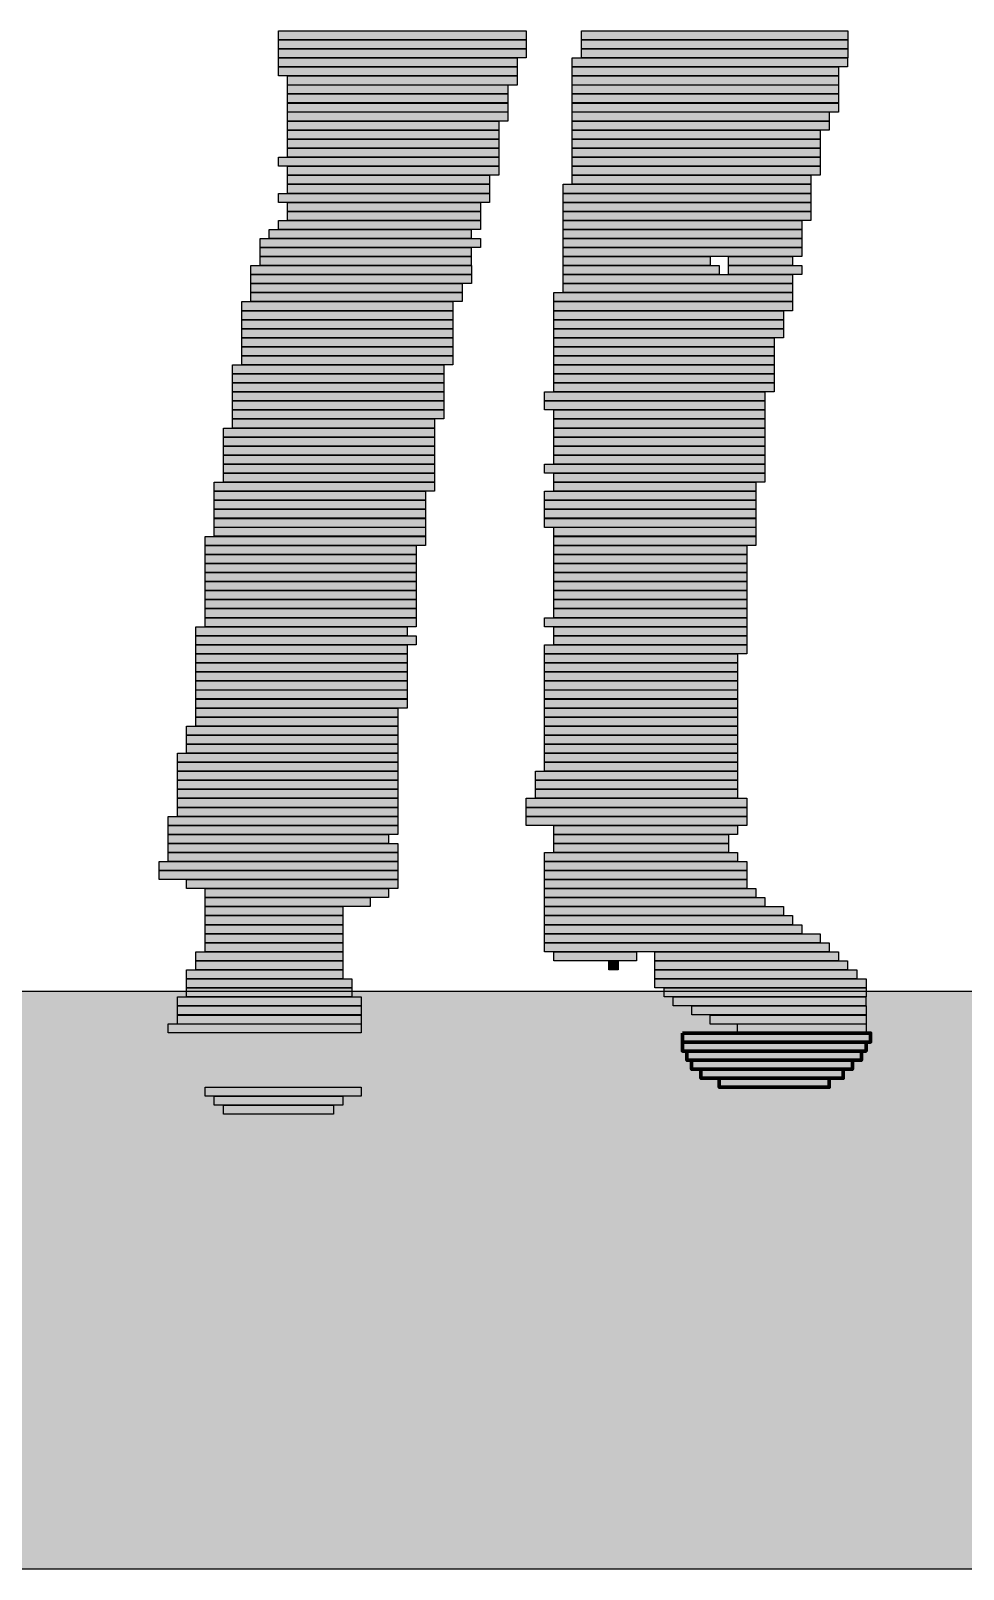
# Model space of a CAD drawing. Header units: millimetres. Extents: x 2976 to 41668, y 1850 to 28527.
# Drawn here: x 30622 to 31274, y 8211 to 9286 of the extents above; entities that cross this region are included whole.
import ezdxf

# ---------------------------------------------------------------- set-up
doc = ezdxf.new("R2010")
doc.units = ezdxf.units.MM
doc.header["$LTSCALE"] = 50
for name, color, linetype in [('00_Wand_Bestand', 7, 'Continuous'), ('02_Grundstuecksgrenze', 8, 'Continuous'), ('05_Linien_stark', 7, 'Continuous')]:
    doc.layers.add(name, color=color, linetype=linetype)

msp = doc.modelspace()

# ---------------------------------------------------------------- hatches: boundary and pattern name
at = {"layer": '00_Wand_Bestand'}
for points in [[(30795.4, 9286.1), (30968.5, 9286.1), (30968.5, 9279.8), (30795.4, 9279.8)], [(30795.4, 9279.8), (30968.5, 9279.8), (30968.5, 9273.5), (30795.4, 9273.5)], [(31007, 9286.1), (31193, 9286.1), (31193, 9279.8), (31007, 9279.8)], [(31007, 9279.8), (31193, 9279.8), (31193, 9273.5), (31007, 9273.5)], [(30795.4, 9273.5), (30968.5, 9273.5), (30968.5, 9267.2), (30795.4, 9267.2)], [(31007, 9273.5), (31193, 9273.5), (31193, 9267.2), (31007, 9267.2)], [(30795.4, 9267.2), (30962.1, 9267.2), (30962.1, 9260.9), (30795.4, 9260.9)], [(30795.4, 9260.9), (30962.1, 9260.9), (30962.1, 9254.6), (30795.4, 9254.6)], [(31000.6, 9267.2), (31192.9, 9267.2), (31192.9, 9260.9), (31000.6, 9260.9)], [(31000.6, 9260.9), (31186.5, 9260.9), (31186.5, 9254.6), (31000.6, 9254.6)], [(30801.8, 9254.6), (30962.1, 9254.6), (30962.1, 9248.2), (30801.8, 9248.2)], [(30801.8, 9248.3), (30955.7, 9248.3), (30955.7, 9242), (30801.8, 9242)], [(31000.6, 9254.6), (31186.5, 9254.6), (31186.5, 9248.2), (31000.6, 9248.2)], [(31000.6, 9248.3), (31186.5, 9248.3), (31186.5, 9242), (31000.6, 9242)], [(30801.8, 9242), (30955.7, 9242), (30955.7, 9235.7), (30801.8, 9235.7)], [(31000.6, 9242), (31186.5, 9242), (31186.5, 9235.7), (31000.6, 9235.7)], [(30801.8, 9235.6), (30955.7, 9235.6), (30955.7, 9229.3), (30801.8, 9229.3)], [(30801.8, 9229.4), (30955.7, 9229.4), (30955.7, 9223), (30801.8, 9223)], [(31000.6, 9235.6), (31186.5, 9235.6), (31186.5, 9229.3), (31000.6, 9229.3)], [(31000.6, 9229.4), (31180.1, 9229.4), (31180.1, 9223), (31000.6, 9223)], [(30801.8, 9223), (30949.3, 9223), (30949.3, 9216.7), (30801.8, 9216.7)], [(30801.8, 9216.7), (30949.3, 9216.7), (30949.3, 9210.4), (30801.8, 9210.4)], [(31000.6, 9223), (31180.1, 9223), (31180.1, 9216.7), (31000.6, 9216.7)], [(31000.6, 9216.7), (31173.7, 9216.7), (31173.7, 9210.4), (31000.6, 9210.4)], [(30801.8, 9210.4), (30949.3, 9210.4), (30949.3, 9204.1), (30801.8, 9204.1)], [(30801.8, 9204.1), (30949.3, 9204.1), (30949.3, 9197.8), (30801.8, 9197.8)], [(31000.6, 9210.4), (31173.7, 9210.4), (31173.7, 9204.1), (31000.6, 9204.1)], [(31000.6, 9204.1), (31173.7, 9204.1), (31173.7, 9197.8), (31000.6, 9197.8)], [(30795.4, 9197.8), (30949.3, 9197.8), (30949.3, 9191.5), (30795.4, 9191.5)], [(31000.6, 9197.8), (31173.7, 9197.8), (31173.7, 9191.5), (31000.6, 9191.5)], [(30801.8, 9191.5), (30949.3, 9191.5), (30949.3, 9185.2), (30801.8, 9185.2)], [(30801.8, 9185.2), (30942.9, 9185.2), (30942.9, 9178.9), (30801.8, 9178.9)], [(31000.6, 9191.5), (31173.7, 9191.5), (31173.7, 9185.2), (31000.6, 9185.2)], [(31000.6, 9185.2), (31167.3, 9185.2), (31167.3, 9178.9), (31000.6, 9178.9)], [(30795.4, 9172.5), (30942.9, 9172.5), (30942.9, 9166.2), (30795.4, 9166.2)], [(30801.8, 9178.9), (30942.9, 9178.9), (30942.9, 9172.5), (30801.8, 9172.5)], [(30994.2, 9178.9), (31167.3, 9178.9), (31167.3, 9172.5), (30994.2, 9172.5)], [(30994.2, 9172.5), (31167.3, 9172.5), (31167.3, 9166.2), (30994.2, 9166.2)], [(30801.8, 9166.2), (30936.5, 9166.2), (30936.5, 9159.9), (30801.8, 9159.9)], [(30994.2, 9166.2), (31167.3, 9166.2), (31167.3, 9159.9), (30994.2, 9159.9)], [(30795.4, 9153.6), (30936.5, 9153.6), (30936.5, 9147.3), (30795.4, 9147.3)], [(30801.8, 9159.9), (30936.5, 9159.9), (30936.5, 9153.6), (30801.8, 9153.6)], [(30994.2, 9159.9), (31167.3, 9159.9), (31167.3, 9153.6), (30994.2, 9153.6)], [(30994.2, 9153.6), (31160.9, 9153.6), (31160.9, 9147.3), (30994.2, 9147.3)], [(30782.5, 9141), (30936.4, 9141), (30936.4, 9134.7), (30782.5, 9134.7)], [(30789, 9147.3), (30930, 9147.3), (30930, 9141), (30789, 9141)], [(30994.2, 9147.3), (31160.9, 9147.3), (31160.9, 9141), (30994.2, 9141)], [(30994.2, 9141), (31160.9, 9141), (31160.9, 9134.7), (30994.2, 9134.7)], [(30782.5, 9134.7), (30930, 9134.7), (30930, 9128.4), (30782.5, 9128.4)], [(30782.5, 9128.4), (30930, 9128.4), (30930, 9122.1), (30782.5, 9122.1)], [(30994.2, 9134.7), (31160.9, 9134.7), (31160.9, 9128.4), (30994.2, 9128.4)], [(30994.2, 9128.4), (31096.8, 9128.4), (31096.8, 9122.1), (30994.2, 9122.1)], [(31109.6, 9128.4), (31154.5, 9128.4), (31154.5, 9122.1), (31109.6, 9122.1)], [(30776.2, 9122), (30930.1, 9122), (30930.1, 9115.7), (30776.2, 9115.7)], [(30994.2, 9122), (31103.2, 9122), (31103.2, 9115.7), (30994.2, 9115.7)], [(31109.6, 9122), (31160.9, 9122), (31160.9, 9115.7), (31109.6, 9115.7)], [(30776.2, 9115.8), (30930.1, 9115.8), (30930.1, 9109.5), (30776.2, 9109.5)], [(30776.2, 9109.4), (30923.6, 9109.4), (30923.6, 9103.1), (30776.2, 9103.1)], [(30994.2, 9115.8), (31154.5, 9115.8), (31154.5, 9109.5), (30994.2, 9109.5)], [(30994.2, 9109.4), (31154.5, 9109.4), (31154.5, 9103.1), (30994.2, 9103.1)], [(30769.7, 9096.8), (30917.2, 9096.8), (30917.2, 9090.5), (30769.7, 9090.5)], [(30776.2, 9103.1), (30923.6, 9103.1), (30923.6, 9096.8), (30776.2, 9096.8)], [(30987.8, 9103.1), (31154.5, 9103.1), (31154.5, 9096.8), (30987.8, 9096.8)], [(30987.8, 9096.8), (31154.5, 9096.8), (31154.5, 9090.5), (30987.8, 9090.5)], [(30769.7, 9090.5), (30917.2, 9090.5), (30917.2, 9084.2), (30769.7, 9084.2)], [(30987.8, 9090.5), (31148.1, 9090.5), (31148.1, 9084.2), (30987.8, 9084.2)], [(30769.7, 9084.2), (30917.2, 9084.2), (30917.2, 9077.9), (30769.7, 9077.9)], [(30769.7, 9077.9), (30917.2, 9077.9), (30917.2, 9071.6), (30769.7, 9071.6)], [(30987.8, 9084.2), (31148.1, 9084.2), (31148.1, 9077.9), (30987.8, 9077.9)], [(30987.8, 9077.9), (31148.1, 9077.9), (31148.1, 9071.6), (30987.8, 9071.6)], [(30769.7, 9071.6), (30917.2, 9071.6), (30917.2, 9065.3), (30769.7, 9065.3)], [(30769.7, 9065.3), (30917.2, 9065.3), (30917.2, 9058.9), (30769.7, 9058.9)], [(30987.8, 9071.6), (31141.7, 9071.6), (31141.7, 9065.3), (30987.8, 9065.3)], [(30987.8, 9065.3), (31141.7, 9065.3), (31141.7, 9058.9), (30987.8, 9058.9)], [(30769.7, 9058.9), (30917.2, 9058.9), (30917.2, 9052.6), (30769.7, 9052.6)], [(30987.8, 9058.9), (31141.7, 9058.9), (31141.7, 9052.6), (30987.8, 9052.6)], [(30763.3, 9052.7), (30910.8, 9052.7), (30910.8, 9046.4), (30763.3, 9046.4)], [(30763.3, 9046.3), (30910.8, 9046.3), (30910.8, 9040), (30763.3, 9040)], [(30987.8, 9052.7), (31141.7, 9052.7), (31141.7, 9046.4), (30987.8, 9046.4)], [(30987.8, 9046.3), (31141.7, 9046.3), (31141.7, 9040), (30987.8, 9040)], [(30763.3, 9040), (30910.8, 9040), (30910.8, 9033.7), (30763.3, 9033.7)], [(30763.3, 9033.7), (30910.8, 9033.7), (30910.8, 9027.4), (30763.3, 9027.4)], [(30981.3, 9033.7), (31135.2, 9033.7), (31135.2, 9027.4), (30981.3, 9027.4)], [(30987.8, 9040), (31141.7, 9040), (31141.7, 9033.7), (30987.8, 9033.7)], [(30763.3, 9027.4), (30910.8, 9027.4), (30910.8, 9021.1), (30763.3, 9021.1)], [(30763.3, 9021.1), (30910.8, 9021.1), (30910.8, 9014.8), (30763.3, 9014.8)], [(30981.3, 9027.4), (31135.2, 9027.4), (31135.2, 9021.1), (30981.3, 9021.1)], [(30987.8, 9021.1), (31135.2, 9021.1), (31135.2, 9014.8), (30987.8, 9014.8)], [(30763.3, 9014.8), (30904.4, 9014.8), (30904.4, 9008.5), (30763.3, 9008.5)], [(30987.8, 9014.8), (31135.2, 9014.8), (31135.2, 9008.5), (30987.8, 9008.5)], [(30756.9, 9008.4), (30904.4, 9008.4), (30904.4, 9002.1), (30756.9, 9002.1)], [(30756.9, 9002.2), (30904.4, 9002.2), (30904.4, 8995.9), (30756.9, 8995.9)], [(30987.8, 9008.4), (31135.2, 9008.4), (31135.2, 9002.1), (30987.8, 9002.1)], [(30987.8, 9002.2), (31135.2, 9002.2), (31135.2, 8995.9), (30987.8, 8995.9)], [(30756.9, 8995.9), (30904.4, 8995.9), (30904.4, 8989.5), (30756.9, 8989.5)], [(30756.9, 8989.5), (30904.4, 8989.5), (30904.4, 8983.2), (30756.9, 8983.2)], [(30987.8, 8995.9), (31135.2, 8995.9), (31135.2, 8989.5), (30987.8, 8989.5)], [(30987.8, 8989.5), (31135.2, 8989.5), (31135.2, 8983.2), (30987.8, 8983.2)], [(30756.9, 8983.2), (30904.4, 8983.2), (30904.4, 8976.9), (30756.9, 8976.9)], [(30981.3, 8983.2), (31135.2, 8983.2), (31135.2, 8976.9), (30981.3, 8976.9)], [(30750.5, 8970.6), (30904.4, 8970.6), (30904.4, 8964.3), (30750.5, 8964.3)], [(30756.9, 8976.9), (30904.4, 8976.9), (30904.4, 8970.6), (30756.9, 8970.6)], [(30987.8, 8976.9), (31135.2, 8976.9), (31135.2, 8970.6), (30987.8, 8970.6)], [(30987.8, 8970.6), (31128.8, 8970.6), (31128.8, 8964.3), (30987.8, 8964.3)], [(30750.5, 8964.3), (30898, 8964.3), (30898, 8958), (30750.5, 8958)], [(30750.5, 8958), (30898, 8958), (30898, 8951.7), (30750.5, 8951.7)], [(30981.3, 8964.3), (31128.8, 8964.3), (31128.8, 8958), (30981.3, 8958)], [(30981.3, 8958), (31128.8, 8958), (31128.8, 8951.7), (30981.3, 8951.7)], [(30750.5, 8951.7), (30898, 8951.7), (30898, 8945.4), (30750.5, 8945.4)], [(30981.3, 8951.7), (31128.8, 8951.7), (31128.8, 8945.4), (30981.3, 8945.4)], [(30750.5, 8945.3), (30898, 8945.3), (30898, 8939), (30750.5, 8939)], [(30750.5, 8939.1), (30898, 8939.1), (30898, 8932.8), (30750.5, 8932.8)], [(30981.3, 8945.3), (31128.8, 8945.3), (31128.8, 8939), (30981.3, 8939)], [(30987.8, 8939.1), (31128.8, 8939.1), (31128.8, 8932.8), (30987.8, 8932.8)], [(30744.1, 8932.7), (30898, 8932.7), (30898, 8926.4), (30744.1, 8926.4)], [(30744.1, 8926.4), (30891.5, 8926.4), (30891.5, 8920.1), (30744.1, 8920.1)], [(30987.8, 8932.7), (31128.8, 8932.7), (31128.8, 8926.4), (30987.8, 8926.4)], [(30987.8, 8926.4), (31122.4, 8926.4), (31122.4, 8920.1), (30987.8, 8920.1)], [(30744.1, 8920.1), (30891.5, 8920.1), (30891.5, 8913.8), (30744.1, 8913.8)], [(30744.1, 8913.8), (30891.5, 8913.8), (30891.5, 8907.5), (30744.1, 8907.5)], [(30987.8, 8920.1), (31122.4, 8920.1), (31122.4, 8913.8), (30987.8, 8913.8)], [(30987.8, 8913.8), (31122.4, 8913.8), (31122.4, 8907.5), (30987.8, 8907.5)], [(30744.1, 8907.5), (30891.5, 8907.5), (30891.5, 8901.2), (30744.1, 8901.2)], [(30987.8, 8907.5), (31122.4, 8907.5), (31122.4, 8901.2), (30987.8, 8901.2)], [(30744.1, 8901.2), (30891.5, 8901.2), (30891.5, 8894.9), (30744.1, 8894.9)], [(30744.1, 8894.9), (30891.5, 8894.9), (30891.5, 8888.6), (30744.1, 8888.6)], [(30987.8, 8901.2), (31122.4, 8901.2), (31122.4, 8894.9), (30987.8, 8894.9)], [(30987.8, 8894.9), (31122.4, 8894.9), (31122.4, 8888.6), (30987.8, 8888.6)], [(30744.1, 8888.6), (30891.5, 8888.6), (30891.5, 8882.3), (30744.1, 8882.3)], [(30744.1, 8882.3), (30891.5, 8882.3), (30891.5, 8875.9), (30744.1, 8875.9)], [(30987.8, 8888.6), (31122.4, 8888.6), (31122.4, 8882.3), (30987.8, 8882.3)], [(30987.8, 8882.3), (31122.4, 8882.3), (31122.4, 8875.9), (30987.8, 8875.9)], [(30744.1, 8875.9), (30891.5, 8875.9), (30891.5, 8869.6), (30744.1, 8869.6)], [(30981.3, 8875.9), (31122.4, 8875.9), (31122.4, 8869.6), (30981.3, 8869.6)], [(30737.7, 8869.6), (30885.2, 8869.6), (30885.2, 8863.3), (30737.7, 8863.3)], [(30737.7, 8863.3), (30891.6, 8863.3), (30891.6, 8857), (30737.7, 8857)], [(30987.8, 8869.6), (31122.4, 8869.6), (31122.4, 8863.3), (30987.8, 8863.3)], [(30987.8, 8863.3), (31122.4, 8863.3), (31122.4, 8857), (30987.8, 8857)], [(30737.7, 8857), (30885.2, 8857), (30885.2, 8850.7), (30737.7, 8850.7)], [(30737.7, 8850.7), (30885.2, 8850.7), (30885.2, 8844.4), (30737.7, 8844.4)], [(30981.3, 8857), (31122.4, 8857), (31122.4, 8850.7), (30981.3, 8850.7)], [(30981.3, 8850.7), (31116, 8850.7), (31116, 8844.4), (30981.3, 8844.4)], [(30737.7, 8844.4), (30885.2, 8844.4), (30885.2, 8838.1), (30737.7, 8838.1)], [(30737.7, 8838.1), (30885.2, 8838.1), (30885.2, 8831.8), (30737.7, 8831.8)], [(30981.3, 8844.4), (31116, 8844.4), (31116, 8838.1), (30981.3, 8838.1)], [(30981.3, 8838.1), (31116, 8838.1), (31116, 8831.8), (30981.3, 8831.8)], [(30737.7, 8831.8), (30885.2, 8831.8), (30885.2, 8825.4), (30737.7, 8825.4)], [(30981.3, 8831.8), (31116, 8831.8), (31116, 8825.4), (30981.3, 8825.4)], [(30737.7, 8825.5), (30885.2, 8825.5), (30885.2, 8819.2), (30737.7, 8819.2)], [(30737.7, 8819.1), (30885.2, 8819.1), (30885.2, 8812.8), (30737.7, 8812.8)], [(30981.3, 8825.5), (31116, 8825.5), (31116, 8819.2), (30981.3, 8819.2)], [(30981.3, 8819.1), (31116, 8819.1), (31116, 8812.8), (30981.3, 8812.8)], [(30737.7, 8812.8), (30878.7, 8812.8), (30878.7, 8806.5), (30737.7, 8806.5)], [(30737.7, 8806.5), (30878.7, 8806.5), (30878.7, 8800.2), (30737.7, 8800.2)], [(30981.3, 8812.8), (31116, 8812.8), (31116, 8806.5), (30981.3, 8806.5)], [(30981.3, 8806.5), (31116, 8806.5), (31116, 8800.2), (30981.3, 8800.2)], [(30731.2, 8800.2), (30878.7, 8800.2), (30878.7, 8793.9), (30731.2, 8793.9)], [(30981.3, 8800.2), (31116, 8800.2), (31116, 8793.9), (30981.3, 8793.9)], [(30731.2, 8793.9), (30878.7, 8793.9), (30878.7, 8787.6), (30731.2, 8787.6)], [(30731.2, 8787.6), (30878.7, 8787.6), (30878.7, 8781.3), (30731.2, 8781.3)], [(30981.3, 8793.9), (31116, 8793.9), (31116, 8787.6), (30981.3, 8787.6)], [(30981.3, 8787.6), (31116, 8787.6), (31116, 8781.3), (30981.3, 8781.3)], [(30724.8, 8781.3), (30878.7, 8781.3), (30878.7, 8775), (30724.8, 8775)], [(30724.8, 8775), (30878.7, 8775), (30878.7, 8768.7), (30724.8, 8768.7)], [(30981.3, 8781.3), (31116, 8781.3), (31116, 8775), (30981.3, 8775)], [(30981.3, 8775), (31116, 8775), (31116, 8768.7), (30981.3, 8768.7)], [(30724.8, 8768.7), (30878.7, 8768.7), (30878.7, 8762.4), (30724.8, 8762.4)], [(30974.9, 8768.7), (31116, 8768.7), (31116, 8762.4), (30974.9, 8762.4)], [(30724.8, 8762.4), (30878.7, 8762.4), (30878.7, 8756), (30724.8, 8756)], [(30724.8, 8756), (30878.7, 8756), (30878.7, 8749.7), (30724.8, 8749.7)], [(30974.9, 8762.4), (31116, 8762.4), (31116, 8756), (30974.9, 8756)], [(30974.9, 8756), (31116, 8756), (31116, 8749.7), (30974.9, 8749.7)], [(30724.8, 8749.7), (30878.7, 8749.7), (30878.7, 8743.4), (30724.8, 8743.4)], [(30724.8, 8743.4), (30878.7, 8743.4), (30878.7, 8737.1), (30724.8, 8737.1)], [(30968.5, 8749.7), (31122.4, 8749.7), (31122.4, 8743.4), (30968.5, 8743.4)], [(30968.5, 8743.4), (31122.4, 8743.4), (31122.4, 8737.1), (30968.5, 8737.1)], [(30718.4, 8737.1), (30878.8, 8737.1), (30878.8, 8730.8), (30718.4, 8730.8)], [(30718.4, 8730.8), (30878.8, 8730.8), (30878.8, 8724.5), (30718.4, 8724.5)], [(30968.5, 8737.1), (31122.4, 8737.1), (31122.4, 8730.8), (30968.5, 8730.8)], [(30987.8, 8730.8), (31116, 8730.8), (31116, 8724.5), (30987.8, 8724.5)], [(30718.4, 8724.5), (30872.3, 8724.5), (30872.3, 8718.2), (30718.4, 8718.2)], [(30987.8, 8724.5), (31109.6, 8724.5), (31109.6, 8718.2), (30987.8, 8718.2)], [(30718.4, 8718.2), (30878.8, 8718.2), (30878.8, 8711.8), (30718.4, 8711.8)], [(30718.4, 8711.9), (30878.8, 8711.9), (30878.8, 8705.6), (30718.4, 8705.6)], [(30981.3, 8711.9), (31116, 8711.9), (31116, 8705.6), (30981.3, 8705.6)], [(30987.8, 8718.2), (31109.6, 8718.2), (31109.6, 8711.8), (30987.8, 8711.8)], [(30712, 8705.6), (30878.7, 8705.6), (30878.7, 8699.3), (30712, 8699.3)], [(30712, 8699.2), (30878.7, 8699.2), (30878.7, 8692.9), (30712, 8692.9)], [(30981.3, 8705.6), (31122.4, 8705.6), (31122.4, 8699.3), (30981.3, 8699.3)], [(30981.3, 8699.2), (31122.4, 8699.2), (31122.4, 8692.9), (30981.3, 8692.9)], [(30731.2, 8693), (30878.7, 8693), (30878.7, 8686.6), (30731.2, 8686.6)], [(30981.3, 8693), (31122.4, 8693), (31122.4, 8686.6), (30981.3, 8686.6)], [(30744.1, 8686.6), (30872.3, 8686.6), (30872.3, 8680.3), (30744.1, 8680.3)], [(30744.1, 8680.3), (30859.5, 8680.3), (30859.5, 8674), (30744.1, 8674)], [(30981.3, 8686.6), (31128.8, 8686.6), (31128.8, 8680.3), (30981.3, 8680.3)], [(30981.3, 8680.3), (31135.2, 8680.3), (31135.2, 8674), (30981.3, 8674)], [(30744.1, 8674), (30840.3, 8674), (30840.3, 8667.7), (30744.1, 8667.7)], [(30744.1, 8667.7), (30840.3, 8667.7), (30840.3, 8661.4), (30744.1, 8661.4)], [(30981.3, 8674), (31148.1, 8674), (31148.1, 8667.7), (30981.3, 8667.7)], [(30981.3, 8667.7), (31154.5, 8667.7), (31154.5, 8661.4), (30981.3, 8661.4)], [(30744.1, 8661.4), (30840.3, 8661.4), (30840.3, 8655.1), (30744.1, 8655.1)], [(30981.3, 8661.4), (31160.9, 8661.4), (31160.9, 8655.1), (30981.3, 8655.1)], [(30744.1, 8655.1), (30840.3, 8655.1), (30840.3, 8648.8), (30744.1, 8648.8)], [(30744.1, 8648.8), (30840.3, 8648.8), (30840.3, 8642.4), (30744.1, 8642.4)], [(30981.3, 8655.1), (31173.7, 8655.1), (31173.7, 8648.8), (30981.3, 8648.8)], [(30981.3, 8648.8), (31180.1, 8648.8), (31180.1, 8642.4), (30981.3, 8642.4)], [(30737.7, 8642.4), (30840.3, 8642.4), (30840.3, 8636.1), (30737.7, 8636.1)], [(30737.7, 8636.1), (30840.3, 8636.1), (30840.3, 8629.8), (30737.7, 8629.8)], [(30987.8, 8642.4), (31045.4, 8642.4), (31045.4, 8636.1), (30987.8, 8636.1)], [(31026.2, 8636.1), (31032.7, 8636.1), (31032.7, 8629.8), (31026.2, 8629.8)], [(31058.3, 8642.4), (31186.5, 8642.4), (31186.5, 8636.1), (31058.3, 8636.1)], [(31058.3, 8636.1), (31192.9, 8636.1), (31192.9, 8629.8), (31058.3, 8629.8)], [(30731.2, 8629.8), (30840.3, 8629.8), (30840.3, 8623.5), (30731.2, 8623.5)], [(30731.2, 8623.5), (30846.7, 8623.5), (30846.7, 8617.2), (30731.2, 8617.2)], [(31058.3, 8629.8), (31199.4, 8629.8), (31199.4, 8623.5), (31058.3, 8623.5)], [(31058.3, 8623.5), (31205.8, 8623.5), (31205.8, 8617.2), (31058.3, 8617.2)], [(30731.2, 8617.2), (30846.7, 8617.2), (30846.7, 8610.9), (30731.2, 8610.9)], [(31064.7, 8617.2), (31205.8, 8617.2), (31205.8, 8610.9), (31064.7, 8610.9)], [(30724.8, 8610.9), (30853.1, 8610.9), (30853.1, 8604.6), (30724.8, 8604.6)], [(30724.8, 8604.6), (30853.1, 8604.6), (30853.1, 8598.3), (30724.8, 8598.3)], [(31071.1, 8610.9), (31205.7, 8610.9), (31205.7, 8604.6), (31071.1, 8604.6)], [(31084, 8604.6), (31205.8, 8604.6), (31205.8, 8598.3), (31084, 8598.3)], [(30718.4, 8592), (30853.1, 8592), (30853.1, 8585.7), (30718.4, 8585.7)], [(30724.8, 8598.2), (30853.1, 8598.2), (30853.1, 8591.9), (30724.8, 8591.9)], [(31096.8, 8598.2), (31205.8, 8598.2), (31205.8, 8591.9), (31096.8, 8591.9)], [(31116, 8592), (31205.8, 8592), (31205.8, 8585.7), (31116, 8585.7)], [(30744.1, 8547.8), (30853.1, 8547.8), (30853.1, 8541.5), (30744.1, 8541.5)], [(30750.5, 8541.5), (30840.3, 8541.5), (30840.3, 8535.2), (30750.5, 8535.2)], [(30756.9, 8535.2), (30833.9, 8535.2), (30833.9, 8528.9), (30756.9, 8528.9)]]:
    msp.add_hatch(color=7, dxfattribs=at).paths.add_polyline_path(points)
at = {"layer": '02_Grundstuecksgrenze'}
msp.add_hatch(color=7, dxfattribs=at).paths.add_polyline_path([(18046.7, 8615), (33720.4, 8615), (33720.4, 8210.9), (18046.7, 8210.9)])

# ---------------------------------------------------------------- linework, layer by layer
at = {"layer": '00_Wand_Bestand'}
for points in [[(30795.4, 9286.1), (30968.5, 9286.1), (30968.5, 9279.8), (30795.4, 9279.8)], [(30795.4, 9279.8), (30968.5, 9279.8), (30968.5, 9273.5), (30795.4, 9273.5)], [(31007, 9286.1), (31193, 9286.1), (31193, 9279.8), (31007, 9279.8)], [(31007, 9279.8), (31193, 9279.8), (31193, 9273.5), (31007, 9273.5)], [(30795.4, 9273.5), (30968.5, 9273.5), (30968.5, 9267.2), (30795.4, 9267.2)], [(31007, 9273.5), (31193, 9273.5), (31193, 9267.2), (31007, 9267.2)], [(30795.4, 9267.2), (30962.1, 9267.2), (30962.1, 9260.9), (30795.4, 9260.9)], [(30795.4, 9260.9), (30962.1, 9260.9), (30962.1, 9254.6), (30795.4, 9254.6)], [(31000.6, 9267.2), (31192.9, 9267.2), (31192.9, 9260.9), (31000.6, 9260.9)], [(31000.6, 9260.9), (31186.5, 9260.9), (31186.5, 9254.6), (31000.6, 9254.6)], [(30801.8, 9254.6), (30962.1, 9254.6), (30962.1, 9248.2), (30801.8, 9248.2)], [(30801.8, 9248.3), (30955.7, 9248.3), (30955.7, 9242), (30801.8, 9242)], [(31000.6, 9254.6), (31186.5, 9254.6), (31186.5, 9248.2), (31000.6, 9248.2)], [(31000.6, 9248.3), (31186.5, 9248.3), (31186.5, 9242), (31000.6, 9242)], [(30801.8, 9242), (30955.7, 9242), (30955.7, 9235.7), (30801.8, 9235.7)], [(31000.6, 9242), (31186.5, 9242), (31186.5, 9235.7), (31000.6, 9235.7)], [(30801.8, 9235.6), (30955.7, 9235.6), (30955.7, 9229.3), (30801.8, 9229.3)], [(30801.8, 9229.4), (30955.7, 9229.4), (30955.7, 9223), (30801.8, 9223)], [(31000.6, 9235.6), (31186.5, 9235.6), (31186.5, 9229.3), (31000.6, 9229.3)], [(31000.6, 9229.4), (31180.1, 9229.4), (31180.1, 9223), (31000.6, 9223)], [(30801.8, 9223), (30949.3, 9223), (30949.3, 9216.7), (30801.8, 9216.7)], [(30801.8, 9216.7), (30949.3, 9216.7), (30949.3, 9210.4), (30801.8, 9210.4)], [(31000.6, 9223), (31180.1, 9223), (31180.1, 9216.7), (31000.6, 9216.7)], [(31000.6, 9216.7), (31173.7, 9216.7), (31173.7, 9210.4), (31000.6, 9210.4)], [(30801.8, 9210.4), (30949.3, 9210.4), (30949.3, 9204.1), (30801.8, 9204.1)], [(30801.8, 9204.1), (30949.3, 9204.1), (30949.3, 9197.8), (30801.8, 9197.8)], [(31000.6, 9210.4), (31173.7, 9210.4), (31173.7, 9204.1), (31000.6, 9204.1)], [(31000.6, 9204.1), (31173.7, 9204.1), (31173.7, 9197.8), (31000.6, 9197.8)], [(30795.4, 9197.8), (30949.3, 9197.8), (30949.3, 9191.5), (30795.4, 9191.5)], [(31000.6, 9197.8), (31173.7, 9197.8), (31173.7, 9191.5), (31000.6, 9191.5)], [(30801.8, 9191.5), (30949.3, 9191.5), (30949.3, 9185.2), (30801.8, 9185.2)], [(30801.8, 9185.2), (30942.9, 9185.2), (30942.9, 9178.9), (30801.8, 9178.9)], [(31000.6, 9191.5), (31173.7, 9191.5), (31173.7, 9185.2), (31000.6, 9185.2)], [(31000.6, 9185.2), (31167.3, 9185.2), (31167.3, 9178.9), (31000.6, 9178.9)], [(30795.4, 9172.5), (30942.9, 9172.5), (30942.9, 9166.2), (30795.4, 9166.2)], [(30801.8, 9178.9), (30942.9, 9178.9), (30942.9, 9172.5), (30801.8, 9172.5)], [(30994.2, 9178.9), (31167.3, 9178.9), (31167.3, 9172.5), (30994.2, 9172.5)], [(30994.2, 9172.5), (31167.3, 9172.5), (31167.3, 9166.2), (30994.2, 9166.2)], [(30801.8, 9166.2), (30936.5, 9166.2), (30936.5, 9159.9), (30801.8, 9159.9)], [(30994.2, 9166.2), (31167.3, 9166.2), (31167.3, 9159.9), (30994.2, 9159.9)], [(30795.4, 9153.6), (30936.5, 9153.6), (30936.5, 9147.3), (30795.4, 9147.3)], [(30801.8, 9159.9), (30936.5, 9159.9), (30936.5, 9153.6), (30801.8, 9153.6)], [(30994.2, 9159.9), (31167.3, 9159.9), (31167.3, 9153.6), (30994.2, 9153.6)], [(30994.2, 9153.6), (31160.9, 9153.6), (31160.9, 9147.3), (30994.2, 9147.3)], [(30782.5, 9141), (30936.4, 9141), (30936.4, 9134.7), (30782.5, 9134.7)], [(30789, 9147.3), (30930, 9147.3), (30930, 9141), (30789, 9141)], [(30994.2, 9147.3), (31160.9, 9147.3), (31160.9, 9141), (30994.2, 9141)], [(30994.2, 9141), (31160.9, 9141), (31160.9, 9134.7), (30994.2, 9134.7)], [(30782.5, 9134.7), (30930, 9134.7), (30930, 9128.4), (30782.5, 9128.4)], [(30782.5, 9128.4), (30930, 9128.4), (30930, 9122.1), (30782.5, 9122.1)], [(30994.2, 9134.7), (31160.9, 9134.7), (31160.9, 9128.4), (30994.2, 9128.4)], [(30994.2, 9128.4), (31096.8, 9128.4), (31096.8, 9122.1), (30994.2, 9122.1)], [(31109.6, 9128.4), (31154.5, 9128.4), (31154.5, 9122.1), (31109.6, 9122.1)], [(30776.2, 9122), (30930.1, 9122), (30930.1, 9115.7), (30776.2, 9115.7)], [(30994.2, 9122), (31103.2, 9122), (31103.2, 9115.7), (30994.2, 9115.7)], [(31109.6, 9122), (31160.9, 9122), (31160.9, 9115.7), (31109.6, 9115.7)], [(30776.2, 9115.8), (30930.1, 9115.8), (30930.1, 9109.5), (30776.2, 9109.5)], [(30776.2, 9109.4), (30923.6, 9109.4), (30923.6, 9103.1), (30776.2, 9103.1)], [(30994.2, 9115.8), (31154.5, 9115.8), (31154.5, 9109.5), (30994.2, 9109.5)], [(30994.2, 9109.4), (31154.5, 9109.4), (31154.5, 9103.1), (30994.2, 9103.1)], [(30769.7, 9096.8), (30917.2, 9096.8), (30917.2, 9090.5), (30769.7, 9090.5)], [(30776.2, 9103.1), (30923.6, 9103.1), (30923.6, 9096.8), (30776.2, 9096.8)], [(30987.8, 9103.1), (31154.5, 9103.1), (31154.5, 9096.8), (30987.8, 9096.8)], [(30987.8, 9096.8), (31154.5, 9096.8), (31154.5, 9090.5), (30987.8, 9090.5)], [(30769.7, 9090.5), (30917.2, 9090.5), (30917.2, 9084.2), (30769.7, 9084.2)], [(30987.8, 9090.5), (31148.1, 9090.5), (31148.1, 9084.2), (30987.8, 9084.2)], [(30769.7, 9084.2), (30917.2, 9084.2), (30917.2, 9077.9), (30769.7, 9077.9)], [(30769.7, 9077.9), (30917.2, 9077.9), (30917.2, 9071.6), (30769.7, 9071.6)], [(30987.8, 9084.2), (31148.1, 9084.2), (31148.1, 9077.9), (30987.8, 9077.9)], [(30987.8, 9077.9), (31148.1, 9077.9), (31148.1, 9071.6), (30987.8, 9071.6)], [(30769.7, 9071.6), (30917.2, 9071.6), (30917.2, 9065.3), (30769.7, 9065.3)], [(30769.7, 9065.3), (30917.2, 9065.3), (30917.2, 9058.9), (30769.7, 9058.9)], [(30987.8, 9071.6), (31141.7, 9071.6), (31141.7, 9065.3), (30987.8, 9065.3)], [(30987.8, 9065.3), (31141.7, 9065.3), (31141.7, 9058.9), (30987.8, 9058.9)], [(30769.7, 9058.9), (30917.2, 9058.9), (30917.2, 9052.6), (30769.7, 9052.6)], [(30987.8, 9058.9), (31141.7, 9058.9), (31141.7, 9052.6), (30987.8, 9052.6)], [(30763.3, 9052.7), (30910.8, 9052.7), (30910.8, 9046.4), (30763.3, 9046.4)], [(30763.3, 9046.3), (30910.8, 9046.3), (30910.8, 9040), (30763.3, 9040)], [(30987.8, 9052.7), (31141.7, 9052.7), (31141.7, 9046.4), (30987.8, 9046.4)], [(30987.8, 9046.3), (31141.7, 9046.3), (31141.7, 9040), (30987.8, 9040)], [(30763.3, 9040), (30910.8, 9040), (30910.8, 9033.7), (30763.3, 9033.7)], [(30763.3, 9033.7), (30910.8, 9033.7), (30910.8, 9027.4), (30763.3, 9027.4)], [(30981.3, 9033.7), (31135.2, 9033.7), (31135.2, 9027.4), (30981.3, 9027.4)], [(30987.8, 9040), (31141.7, 9040), (31141.7, 9033.7), (30987.8, 9033.7)], [(30763.3, 9027.4), (30910.8, 9027.4), (30910.8, 9021.1), (30763.3, 9021.1)], [(30763.3, 9021.1), (30910.8, 9021.1), (30910.8, 9014.8), (30763.3, 9014.8)], [(30981.3, 9027.4), (31135.2, 9027.4), (31135.2, 9021.1), (30981.3, 9021.1)], [(30987.8, 9021.1), (31135.2, 9021.1), (31135.2, 9014.8), (30987.8, 9014.8)], [(30763.3, 9014.8), (30904.4, 9014.8), (30904.4, 9008.5), (30763.3, 9008.5)], [(30987.8, 9014.8), (31135.2, 9014.8), (31135.2, 9008.5), (30987.8, 9008.5)], [(30756.9, 9008.4), (30904.4, 9008.4), (30904.4, 9002.1), (30756.9, 9002.1)], [(30756.9, 9002.2), (30904.4, 9002.2), (30904.4, 8995.9), (30756.9, 8995.9)], [(30987.8, 9008.4), (31135.2, 9008.4), (31135.2, 9002.1), (30987.8, 9002.1)], [(30987.8, 9002.2), (31135.2, 9002.2), (31135.2, 8995.9), (30987.8, 8995.9)], [(30756.9, 8995.9), (30904.4, 8995.9), (30904.4, 8989.5), (30756.9, 8989.5)], [(30756.9, 8989.5), (30904.4, 8989.5), (30904.4, 8983.2), (30756.9, 8983.2)], [(30987.8, 8995.9), (31135.2, 8995.9), (31135.2, 8989.5), (30987.8, 8989.5)], [(30987.8, 8989.5), (31135.2, 8989.5), (31135.2, 8983.2), (30987.8, 8983.2)], [(30756.9, 8983.2), (30904.4, 8983.2), (30904.4, 8976.9), (30756.9, 8976.9)], [(30981.3, 8983.2), (31135.2, 8983.2), (31135.2, 8976.9), (30981.3, 8976.9)], [(30750.5, 8970.6), (30904.4, 8970.6), (30904.4, 8964.3), (30750.5, 8964.3)], [(30756.9, 8976.9), (30904.4, 8976.9), (30904.4, 8970.6), (30756.9, 8970.6)], [(30987.8, 8976.9), (31135.2, 8976.9), (31135.2, 8970.6), (30987.8, 8970.6)], [(30987.8, 8970.6), (31128.8, 8970.6), (31128.8, 8964.3), (30987.8, 8964.3)], [(30750.5, 8964.3), (30898, 8964.3), (30898, 8958), (30750.5, 8958)], [(30750.5, 8958), (30898, 8958), (30898, 8951.7), (30750.5, 8951.7)], [(30981.3, 8964.3), (31128.8, 8964.3), (31128.8, 8958), (30981.3, 8958)], [(30981.3, 8958), (31128.8, 8958), (31128.8, 8951.7), (30981.3, 8951.7)], [(30750.5, 8951.7), (30898, 8951.7), (30898, 8945.4), (30750.5, 8945.4)], [(30981.3, 8951.7), (31128.8, 8951.7), (31128.8, 8945.4), (30981.3, 8945.4)], [(30750.5, 8945.3), (30898, 8945.3), (30898, 8939), (30750.5, 8939)], [(30750.5, 8939.1), (30898, 8939.1), (30898, 8932.8), (30750.5, 8932.8)], [(30981.3, 8945.3), (31128.8, 8945.3), (31128.8, 8939), (30981.3, 8939)], [(30987.8, 8939.1), (31128.8, 8939.1), (31128.8, 8932.8), (30987.8, 8932.8)], [(30744.1, 8932.7), (30898, 8932.7), (30898, 8926.4), (30744.1, 8926.4)], [(30744.1, 8926.4), (30891.5, 8926.4), (30891.5, 8920.1), (30744.1, 8920.1)], [(30987.8, 8932.7), (31128.8, 8932.7), (31128.8, 8926.4), (30987.8, 8926.4)], [(30987.8, 8926.4), (31122.4, 8926.4), (31122.4, 8920.1), (30987.8, 8920.1)], [(30744.1, 8920.1), (30891.5, 8920.1), (30891.5, 8913.8), (30744.1, 8913.8)], [(30744.1, 8913.8), (30891.5, 8913.8), (30891.5, 8907.5), (30744.1, 8907.5)], [(30987.8, 8920.1), (31122.4, 8920.1), (31122.4, 8913.8), (30987.8, 8913.8)], [(30987.8, 8913.8), (31122.4, 8913.8), (31122.4, 8907.5), (30987.8, 8907.5)], [(30744.1, 8907.5), (30891.5, 8907.5), (30891.5, 8901.2), (30744.1, 8901.2)], [(30987.8, 8907.5), (31122.4, 8907.5), (31122.4, 8901.2), (30987.8, 8901.2)], [(30744.1, 8901.2), (30891.5, 8901.2), (30891.5, 8894.9), (30744.1, 8894.9)], [(30744.1, 8894.9), (30891.5, 8894.9), (30891.5, 8888.6), (30744.1, 8888.6)], [(30987.8, 8901.2), (31122.4, 8901.2), (31122.4, 8894.9), (30987.8, 8894.9)], [(30987.8, 8894.9), (31122.4, 8894.9), (31122.4, 8888.6), (30987.8, 8888.6)], [(30744.1, 8888.6), (30891.5, 8888.6), (30891.5, 8882.3), (30744.1, 8882.3)], [(30744.1, 8882.3), (30891.5, 8882.3), (30891.5, 8875.9), (30744.1, 8875.9)], [(30987.8, 8888.6), (31122.4, 8888.6), (31122.4, 8882.3), (30987.8, 8882.3)], [(30987.8, 8882.3), (31122.4, 8882.3), (31122.4, 8875.9), (30987.8, 8875.9)], [(30744.1, 8875.9), (30891.5, 8875.9), (30891.5, 8869.6), (30744.1, 8869.6)], [(30981.3, 8875.9), (31122.4, 8875.9), (31122.4, 8869.6), (30981.3, 8869.6)], [(30737.7, 8869.6), (30885.2, 8869.6), (30885.2, 8863.3), (30737.7, 8863.3)], [(30737.7, 8863.3), (30891.6, 8863.3), (30891.6, 8857), (30737.7, 8857)], [(30987.8, 8869.6), (31122.4, 8869.6), (31122.4, 8863.3), (30987.8, 8863.3)], [(30987.8, 8863.3), (31122.4, 8863.3), (31122.4, 8857), (30987.8, 8857)], [(30737.7, 8857), (30885.2, 8857), (30885.2, 8850.7), (30737.7, 8850.7)], [(30737.7, 8850.7), (30885.2, 8850.7), (30885.2, 8844.4), (30737.7, 8844.4)], [(30981.3, 8857), (31122.4, 8857), (31122.4, 8850.7), (30981.3, 8850.7)], [(30981.3, 8850.7), (31116, 8850.7), (31116, 8844.4), (30981.3, 8844.4)], [(30737.7, 8844.4), (30885.2, 8844.4), (30885.2, 8838.1), (30737.7, 8838.1)], [(30737.7, 8838.1), (30885.2, 8838.1), (30885.2, 8831.8), (30737.7, 8831.8)], [(30981.3, 8844.4), (31116, 8844.4), (31116, 8838.1), (30981.3, 8838.1)], [(30981.3, 8838.1), (31116, 8838.1), (31116, 8831.8), (30981.3, 8831.8)], [(30737.7, 8831.8), (30885.2, 8831.8), (30885.2, 8825.4), (30737.7, 8825.4)], [(30981.3, 8831.8), (31116, 8831.8), (31116, 8825.4), (30981.3, 8825.4)], [(30737.7, 8825.5), (30885.2, 8825.5), (30885.2, 8819.2), (30737.7, 8819.2)], [(30737.7, 8819.1), (30885.2, 8819.1), (30885.2, 8812.8), (30737.7, 8812.8)], [(30981.3, 8825.5), (31116, 8825.5), (31116, 8819.2), (30981.3, 8819.2)], [(30981.3, 8819.1), (31116, 8819.1), (31116, 8812.8), (30981.3, 8812.8)], [(30737.7, 8812.8), (30878.7, 8812.8), (30878.7, 8806.5), (30737.7, 8806.5)], [(30737.7, 8806.5), (30878.7, 8806.5), (30878.7, 8800.2), (30737.7, 8800.2)], [(30981.3, 8812.8), (31116, 8812.8), (31116, 8806.5), (30981.3, 8806.5)], [(30981.3, 8806.5), (31116, 8806.5), (31116, 8800.2), (30981.3, 8800.2)], [(30731.2, 8800.2), (30878.7, 8800.2), (30878.7, 8793.9), (30731.2, 8793.9)], [(30981.3, 8800.2), (31116, 8800.2), (31116, 8793.9), (30981.3, 8793.9)], [(30731.2, 8793.9), (30878.7, 8793.9), (30878.7, 8787.6), (30731.2, 8787.6)], [(30731.2, 8787.6), (30878.7, 8787.6), (30878.7, 8781.3), (30731.2, 8781.3)], [(30981.3, 8793.9), (31116, 8793.9), (31116, 8787.6), (30981.3, 8787.6)], [(30981.3, 8787.6), (31116, 8787.6), (31116, 8781.3), (30981.3, 8781.3)], [(30724.8, 8781.3), (30878.7, 8781.3), (30878.7, 8775), (30724.8, 8775)], [(30724.8, 8775), (30878.7, 8775), (30878.7, 8768.7), (30724.8, 8768.7)], [(30981.3, 8781.3), (31116, 8781.3), (31116, 8775), (30981.3, 8775)], [(30981.3, 8775), (31116, 8775), (31116, 8768.7), (30981.3, 8768.7)], [(30724.8, 8768.7), (30878.7, 8768.7), (30878.7, 8762.4), (30724.8, 8762.4)], [(30974.9, 8768.7), (31116, 8768.7), (31116, 8762.4), (30974.9, 8762.4)], [(30724.8, 8762.4), (30878.7, 8762.4), (30878.7, 8756), (30724.8, 8756)], [(30724.8, 8756), (30878.7, 8756), (30878.7, 8749.7), (30724.8, 8749.7)], [(30974.9, 8762.4), (31116, 8762.4), (31116, 8756), (30974.9, 8756)], [(30974.9, 8756), (31116, 8756), (31116, 8749.7), (30974.9, 8749.7)], [(30724.8, 8749.7), (30878.7, 8749.7), (30878.7, 8743.4), (30724.8, 8743.4)], [(30724.8, 8743.4), (30878.7, 8743.4), (30878.7, 8737.1), (30724.8, 8737.1)], [(30968.5, 8749.7), (31122.4, 8749.7), (31122.4, 8743.4), (30968.5, 8743.4)], [(30968.5, 8743.4), (31122.4, 8743.4), (31122.4, 8737.1), (30968.5, 8737.1)], [(30718.4, 8737.1), (30878.8, 8737.1), (30878.8, 8730.8), (30718.4, 8730.8)], [(30718.4, 8730.8), (30878.8, 8730.8), (30878.8, 8724.5), (30718.4, 8724.5)], [(30968.5, 8737.1), (31122.4, 8737.1), (31122.4, 8730.8), (30968.5, 8730.8)], [(30987.8, 8730.8), (31116, 8730.8), (31116, 8724.5), (30987.8, 8724.5)], [(30718.4, 8724.5), (30872.3, 8724.5), (30872.3, 8718.2), (30718.4, 8718.2)], [(30987.8, 8724.5), (31109.6, 8724.5), (31109.6, 8718.2), (30987.8, 8718.2)], [(30718.4, 8718.2), (30878.8, 8718.2), (30878.8, 8711.8), (30718.4, 8711.8)], [(30718.4, 8711.9), (30878.8, 8711.9), (30878.8, 8705.6), (30718.4, 8705.6)], [(30981.3, 8711.9), (31116, 8711.9), (31116, 8705.6), (30981.3, 8705.6)], [(30987.8, 8718.2), (31109.6, 8718.2), (31109.6, 8711.8), (30987.8, 8711.8)], [(30712, 8705.6), (30878.7, 8705.6), (30878.7, 8699.3), (30712, 8699.3)], [(30712, 8699.2), (30878.7, 8699.2), (30878.7, 8692.9), (30712, 8692.9)], [(30981.3, 8705.6), (31122.4, 8705.6), (31122.4, 8699.3), (30981.3, 8699.3)], [(30981.3, 8699.2), (31122.4, 8699.2), (31122.4, 8692.9), (30981.3, 8692.9)], [(30731.2, 8693), (30878.7, 8693), (30878.7, 8686.6), (30731.2, 8686.6)], [(30981.3, 8693), (31122.4, 8693), (31122.4, 8686.6), (30981.3, 8686.6)], [(30744.1, 8686.6), (30872.3, 8686.6), (30872.3, 8680.3), (30744.1, 8680.3)], [(30744.1, 8680.3), (30859.5, 8680.3), (30859.5, 8674), (30744.1, 8674)], [(30981.3, 8686.6), (31128.8, 8686.6), (31128.8, 8680.3), (30981.3, 8680.3)], [(30981.3, 8680.3), (31135.2, 8680.3), (31135.2, 8674), (30981.3, 8674)], [(30744.1, 8674), (30840.3, 8674), (30840.3, 8667.7), (30744.1, 8667.7)], [(30744.1, 8667.7), (30840.3, 8667.7), (30840.3, 8661.4), (30744.1, 8661.4)], [(30981.3, 8674), (31148.1, 8674), (31148.1, 8667.7), (30981.3, 8667.7)], [(30981.3, 8667.7), (31154.5, 8667.7), (31154.5, 8661.4), (30981.3, 8661.4)], [(30744.1, 8661.4), (30840.3, 8661.4), (30840.3, 8655.1), (30744.1, 8655.1)], [(30981.3, 8661.4), (31160.9, 8661.4), (31160.9, 8655.1), (30981.3, 8655.1)], [(30744.1, 8655.1), (30840.3, 8655.1), (30840.3, 8648.8), (30744.1, 8648.8)], [(30744.1, 8648.8), (30840.3, 8648.8), (30840.3, 8642.4), (30744.1, 8642.4)], [(30981.3, 8655.1), (31173.7, 8655.1), (31173.7, 8648.8), (30981.3, 8648.8)], [(30981.3, 8648.8), (31180.1, 8648.8), (31180.1, 8642.4), (30981.3, 8642.4)], [(30737.7, 8642.4), (30840.3, 8642.4), (30840.3, 8636.1), (30737.7, 8636.1)], [(30737.7, 8636.1), (30840.3, 8636.1), (30840.3, 8629.8), (30737.7, 8629.8)], [(30987.8, 8642.4), (31045.4, 8642.4), (31045.4, 8636.1), (30987.8, 8636.1)], [(31026.2, 8636.1), (31032.7, 8636.1), (31032.7, 8629.8), (31026.2, 8629.8)], [(31058.3, 8642.4), (31186.5, 8642.4), (31186.5, 8636.1), (31058.3, 8636.1)], [(31058.3, 8636.1), (31192.9, 8636.1), (31192.9, 8629.8), (31058.3, 8629.8)], [(30731.2, 8629.8), (30840.3, 8629.8), (30840.3, 8623.5), (30731.2, 8623.5)], [(30731.2, 8623.5), (30846.7, 8623.5), (30846.7, 8617.2), (30731.2, 8617.2)], [(31058.3, 8629.8), (31199.4, 8629.8), (31199.4, 8623.5), (31058.3, 8623.5)], [(31058.3, 8623.5), (31205.8, 8623.5), (31205.8, 8617.2), (31058.3, 8617.2)], [(30731.2, 8617.2), (30846.7, 8617.2), (30846.7, 8610.9), (30731.2, 8610.9)], [(31064.7, 8617.2), (31205.8, 8617.2), (31205.8, 8610.9), (31064.7, 8610.9)], [(30724.8, 8610.9), (30853.1, 8610.9), (30853.1, 8604.6), (30724.8, 8604.6)], [(30724.8, 8604.6), (30853.1, 8604.6), (30853.1, 8598.3), (30724.8, 8598.3)], [(31071.1, 8610.9), (31205.7, 8610.9), (31205.7, 8604.6), (31071.1, 8604.6)], [(31084, 8604.6), (31205.8, 8604.6), (31205.8, 8598.3), (31084, 8598.3)], [(30718.4, 8592), (30853.1, 8592), (30853.1, 8585.7), (30718.4, 8585.7)], [(30724.8, 8598.2), (30853.1, 8598.2), (30853.1, 8591.9), (30724.8, 8591.9)], [(31096.8, 8598.2), (31205.8, 8598.2), (31205.8, 8591.9), (31096.8, 8591.9)], [(31116, 8592), (31205.8, 8592), (31205.8, 8585.7), (31116, 8585.7)], [(30744.1, 8547.8), (30853.1, 8547.8), (30853.1, 8541.5), (30744.1, 8541.5)], [(30750.5, 8541.5), (30840.3, 8541.5), (30840.3, 8535.2), (30750.5, 8535.2)], [(30756.9, 8535.2), (30833.9, 8535.2), (30833.9, 8528.9), (30756.9, 8528.9)]]:
    msp.add_lwpolyline(points, close=True, dxfattribs=at)
at = {"layer": '02_Grundstuecksgrenze'}
msp.add_lwpolyline([(18046.7, 8615), (33720.4, 8615), (33720.4, 8210.9), (18046.7, 8210.9)], close=True, dxfattribs=at)
at = {"layer": '05_Linien_stark', "lineweight": 211}
for points in [[(31077.5, 8585.6), (31209, 8585.6), (31209, 8579.3), (31077.5, 8579.3)], [(31077.5, 8579.4), (31205.8, 8579.4), (31205.8, 8573), (31077.5, 8573)], [(31080.7, 8573), (31202.6, 8573), (31202.6, 8566.7), (31080.7, 8566.7)], [(31083.9, 8566.7), (31196.2, 8566.7), (31196.2, 8560.4), (31083.9, 8560.4)], [(31090.4, 8560.4), (31189.8, 8560.4), (31189.8, 8554.1), (31090.4, 8554.1)], [(31103.2, 8554.1), (31180.1, 8554.1), (31180.1, 8547.8), (31103.2, 8547.8)]]:
    msp.add_lwpolyline(points, close=True, dxfattribs=at)

doc.saveas('drawing.dxf')
